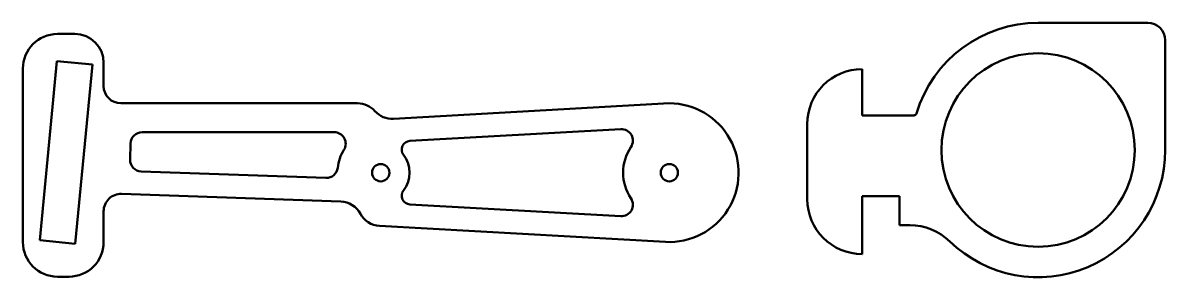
# Model space of a CAD drawing. Header units: millimetres. Extents: x 40 to 238, y 466 to 510.
import ezdxf

# ---------------------------------------------------------------- set-up
doc = ezdxf.new("R2010")
doc.units = ezdxf.units.MM
doc.layers.add('Visible (ANSI)', color=7, linetype='Continuous', lineweight=50)

msp = doc.modelspace()

# ---------------------------------------------------------------- linework, layer by layer
at = {"layer": 'Visible (ANSI)'}
for p, q in [((234.69, 510.24), (215.69, 510.24)), ((48.8, 508.32), (45.8, 508.32)), ((237.69, 488.24), (237.69, 507.24)), ((42.72, 472.62), (45.72, 503.62)), ((45.72, 503.62), (51.89, 503.02)), ((51.89, 503.02), (48.89, 472.02)), ((53.8, 499.32), (53.8, 503.32)), ((39.8, 502.32), (39.8, 472.32)), ((185.19, 494.24), (185.19, 502.24)), ((97.8, 496.32), (56.8, 496.32)), ((151.8, 496.32), (104, 493.65)), ((194.19, 494.24), (185.19, 494.24)), ((60.46, 491.32), (93.73, 491.32)), ((106.84, 489.82), (143.37, 491.86)), ((175.69, 492.74), (175.69, 479.74)), ((58.37, 486.6), (58.47, 489.39)), ((92.3, 483.41), (60.3, 484.53)), ((56.91, 480.64), (94.89, 479.32)), ((185.19, 480.24), (191.69, 480.24)), ((185.19, 470.24), (185.19, 480.24)), ((191.69, 480.24), (191.69, 475.24)), ((53.8, 472.32), (53.8, 477.65)), ((143.37, 476.78), (106.84, 478.82)), ((101.58, 475.11), (151.13, 472.34)), ((191.69, 475.24), (193.44, 475.24)), ((48.89, 472.02), (42.72, 472.62)), ((45.8, 466.32), (47.8, 466.32))]:
    msp.add_line(p, q, dxfattribs=at)
for centre, radius in [((215.69, 488.24), 16.75), ((101.8, 484.32), 1.5), ((151.8, 484.32), 1.5)]:
    msp.add_circle(centre, radius, dxfattribs=at)
for centre, radius, start, end in [((215.69, 488.24), 22, 90, 163.3122), ((234.69, 507.24), 3, 0, 90), ((45.8, 502.32), 6, 90, 180), ((48.8, 503.32), 5, 0, 90), ((185.19, 492.74), 9.5, 90, 180), ((56.8, 499.32), 3, 180, 270), ((97.8, 492.32), 4, 41.682, 90), ((103.78, 497.64), 4, 221.682, 273.2015), ((151.8, 484.32), 12, 266.7985, 90), ((194.19, 494.69), 0.445, 270, 343.3122), ((60.46, 489.32), 2, 90, 178), ((93.73, 489.32), 2, 328.2431, 90), ((143.48, 489.86), 2, 326.3316, 93.2015), ((106.93, 488.32), 1.5, 93.2015, 217.9799), ((101.8, 484.32), 7.5, 148.2431, 173.4145), ((101.8, 484.32), 5, 322.0201, 37.9799), ((151.8, 484.32), 8, 146.3316, 213.6684), ((215.69, 488.24), 22, 225.9514, 0), ((60.37, 486.53), 2, 178, 268), ((92.37, 485.41), 2, 268, 353.4145), ((106.93, 480.32), 1.5, 142.0201, 266.7985), ((56.8, 477.65), 3, 88, 180), ((94.76, 475.32), 4, 28.2311, 88), ((143.48, 478.78), 2, 266.7985, 33.6684), ((185.19, 479.74), 9.5, 180, 270), ((101.8, 479.1), 4, 208.2311, 266.7985), ((193.44, 465.24), 10, 45.9514, 90), ((45.8, 472.32), 6, 180, 270), ((47.8, 472.32), 6, 270, 0)]:
    msp.add_arc(centre, radius, start, end, dxfattribs=at)

doc.saveas('drawing.dxf')
